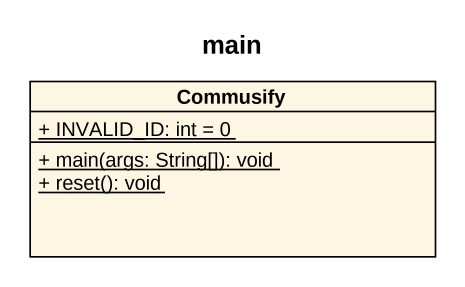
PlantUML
@startuml
title main
hide circle
hide empty members
skinparam classAttributeIconSize 0
class Commusify {
  {static} + INVALID_ID: int = 0
  {static} + main(args: String[]): void
  {static} + reset(): void
}
@enduml
